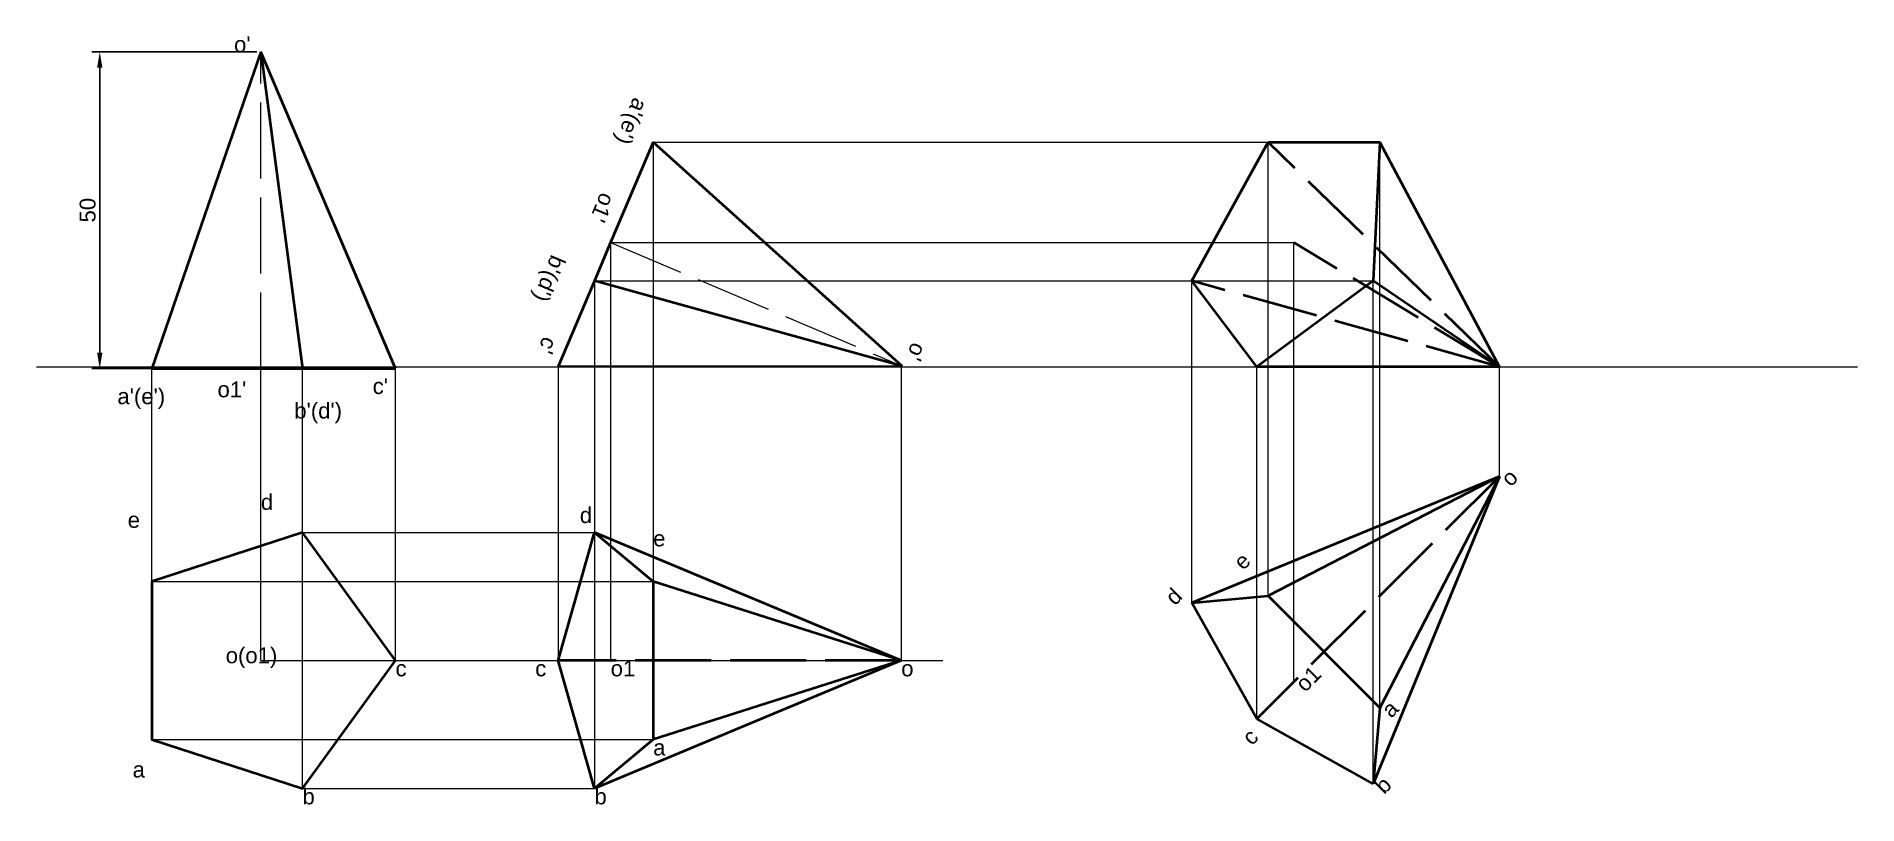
# Paper-space layout 'Layout10' of a CAD drawing. Header units: millimetres. Extents: x -3 to 285, y 12 to 133.
import ezdxf

# ---------------------------------------------------------------- set-up
doc = ezdxf.new("R2010")
doc.units = ezdxf.units.MM
doc.linetypes.add('ACAD_ISO02W100', pattern=[15, 12, -3])
doc.linetypes.add('ACAD_ISO08W100', pattern=[36, 24, -3, 6, -3])
doc.styles.get("Standard").update_dxf_attribs({"font": 'arial.ttf'})
doc.dimstyles.new('ISO-25', dxfattribs={"dimtxt": 2.5, "dimasz": 2.5, "dimexe": 1.25, "dimexo": 0.625, "dimtad": 1, "dimtxsty": 'Standard', "dimcen": 2.5, "dimadec": 0, "dimazin": 0, "dimtfac": 1, "dimtmove": 0, "dimatfit": 3, "dimfxl": 1, "dimarcsym": 0})

# ---------------------------------------------------------------- blocks, each defined once
blk = doc.blocks.new('*D22')
at = {"color": 0, "linetype": 'Continuous', "lineweight": -2, "transparency": 16777216}
for p, q in [((32.29, 130.48), (6.22, 130.48)), ((7.47, 127.98), (7.47, 82.98)), ((32.29, 80.48), (6.22, 80.48))]:
    blk.add_line(p, q, dxfattribs=at)
at = {"color": 0, "linetype": 'Continuous', "lineweight": 20, "transparency": 16777216}
for points in [[(7.05, 127.98), (7.89, 127.98), (7.47, 130.48)], [(7.05, 82.98), (7.89, 82.98), (7.47, 80.48)]]:
    blk.add_solid(points, dxfattribs=at)
at = {"layer": 'Defpoints', "color": 0, "linetype": 'Continuous', "lineweight": 20, "transparency": 16777216}
for p in [(32.91, 130.48), (7.47, 80.48), (32.91, 80.48)]:
    blk.add_point(p, dxfattribs=at)
at = {"color": 0, "linetype": 'Continuous', "lineweight": 20, "transparency": 16777216, "insert": (5.57, 105.48), "char_height": 2.5, "attachment_point": 5, "rotation": 90}
blk.add_mtext('50', dxfattribs=at)

psp = doc.layouts.new('Layout10')

# ---------------------------------------------------------------- linework, layer by layer
at = {"linetype": 'Continuous', "lineweight": 40}
for p, q in [((32.913, 130.483), (15.708, 80.483)), ((54.179, 80.483), (32.913, 130.483)), ((32.913, 130.483), (39.484, 80.483)), ((94.86, 116.216), (88.146, 100.375)), ((134.181, 80.862), (94.86, 116.216)), ((179.924, 94.325), (191.948, 116.216)), ((191.948, 116.216), (209.626, 116.216)), ((209.626, 116.216), (208.528, 94.325)), ((228.484, 80.747), (209.626, 116.216)), ((88.146, 100.375), (85.581, 94.325)), ((85.581, 94.325), (79.847, 80.795)), ((134.181, 80.862), (85.581, 94.325)), ((190.171, 80.747), (179.924, 94.325)), ((208.528, 94.325), (190.171, 80.747)), ((228.484, 80.747), (208.528, 94.325)), ((79.847, 80.795), (134.181, 80.862)), ((228.484, 80.747), (190.171, 80.747)), ((15.708, 80.483), (32.913, 80.483)), ((32.913, 80.483), (39.484, 80.483)), ((39.484, 80.483), (54.179, 80.483)), ((228.484, 63.43), (179.924, 43.474)), ((228.484, 63.43), (191.948, 44.573)), ((228.484, 63.43), (208.528, 14.871)), ((228.484, 63.43), (209.626, 26.895)), ((79.847, 34.346), (85.581, 54.572)), ((85.581, 54.572), (94.86, 46.846)), ((134.029, 34.346), (85.581, 54.572)), ((94.86, 46.846), (94.86, 21.846)), ((134.029, 34.346), (94.86, 46.846)), ((179.924, 43.474), (191.948, 44.573)), ((190.171, 25.118), (179.924, 43.474)), ((191.948, 44.573), (209.626, 26.895)), ((85.581, 14.121), (79.847, 34.346)), ((134.029, 34.346), (85.581, 14.121)), ((134.029, 34.346), (94.86, 21.846)), ((209.626, 26.895), (208.528, 14.871)), ((208.528, 14.871), (190.171, 25.118)), ((94.86, 21.846), (85.581, 14.121))]:
    psp.add_line(p, q, dxfattribs=at)
at = {"linetype": 'ACAD_ISO02W100', "lineweight": 20}
for p, q in [((32.913, 80.483), (32.913, 130.483)), ((88.146, 100.375), (134.181, 80.862))]:
    psp.add_line(p, q, dxfattribs=at)
at = {"linetype": 'Continuous', "lineweight": 20}
for p, q in [((94.86, 116.216), (94.86, 21.846)), ((94.86, 116.216), (209.626, 116.216)), ((191.948, 44.573), (191.948, 116.216)), ((209.626, 26.895), (209.626, 116.216)), ((88.146, 100.375), (88.146, 34.346)), ((88.146, 100.375), (196.039, 100.375)), ((196.039, 30.986), (196.039, 100.375)), ((85.581, 94.325), (85.581, 14.121)), ((85.581, 94.325), (208.528, 94.325)), ((179.924, 43.474), (179.924, 94.325)), ((208.528, 14.871), (208.528, 94.325)), ((-2.529, 80.747), (285.045, 80.747)), ((79.847, 80.795), (79.847, 34.346)), ((134.029, 80.747), (134.029, 34.346)), ((190.171, 25.118), (190.171, 80.747)), ((228.484, 63.43), (228.484, 80.747)), ((15.708, 46.846), (15.708, 80.483)), ((32.913, 34.346), (32.913, 80.483)), ((39.484, 14.121), (39.484, 80.483)), ((54.179, 34.346), (54.179, 80.483)), ((39.484, 54.572), (85.581, 54.572)), ((15.708, 46.846), (94.86, 46.846)), ((32.913, 34.346), (140.61, 34.346)), ((15.708, 21.846), (94.86, 21.846)), ((39.484, 14.121), (85.581, 14.121))]:
    psp.add_line(p, q, dxfattribs=at)
at = {"linetype": 'ACAD_ISO02W100', "lineweight": 40}
for p, q in [((228.484, 80.747), (191.948, 116.216)), ((228.484, 80.747), (196.039, 100.375)), ((228.484, 80.747), (179.924, 94.325)), ((228.484, 63.43), (196.039, 30.986)), ((134.029, 34.346), (88.146, 34.346))]:
    psp.add_line(p, q, dxfattribs=at)
at = {"linetype": 'ACAD_ISO08W100', "lineweight": 40}
for p, q in [((88.146, 34.346), (79.847, 34.346)), ((196.039, 30.986), (190.171, 25.118))]:
    psp.add_line(p, q, dxfattribs=at)
at = {"linetype": 'Continuous', "lineweight": 40}
psp.add_lwpolyline([(15.708, 46.846), (15.708, 21.846), (39.484, 14.121), (54.179, 34.346), (39.484, 54.572)], close=True, dxfattribs=at)

# ---------------------------------------------------------------- texts
at = {"linetype": 'Continuous', "lineweight": 40, "insert": (28.677, 132.929), "char_height": 2.5, "attachment_point": 1}
psp.add_mtext_dynamic_manual_height_columns("o'", width=5.81463, gutter_width=12.5, heights=[0], dxfattribs=at)
at = {"linetype": 'Continuous', "lineweight": 20, "char_height": 2.5, "attachment_point": 1, "rotation": 247.0294}
for s, width, insert in [("a'(e')", 11.42576, (94.09, 122.464)), ("o1'", 8.76905, (88.919, 107.483)), ("b'(d')", 9.02697, (81.104, 97.63)), ("c'", 6.70575, (79.832, 84.723))]:
    psp.add_mtext_dynamic_manual_height_columns(s, width=width, gutter_width=12.5, heights=[0], dxfattribs=dict(at, insert=insert))
at = {"linetype": 'Continuous', "lineweight": 40, "insert": (138.086, 83.808), "char_height": 2.5, "attachment_point": 1, "rotation": 247.0294}
psp.add_mtext_dynamic_manual_height_columns("o'", width=5.81463, gutter_width=12.5, heights=[0], dxfattribs=at)
at = {"linetype": 'Continuous', "lineweight": 20, "char_height": 2.5, "attachment_point": 1}
for s, width, insert in [("o1'", 8.76905, (26.066, 78.421)), ("c'", 6.70575, (50.568, 78.937)), ("a'(e')", 11.42576, (10.256, 77.336)), ("b'(d')", 9.02697, (38.188, 75.071)), ('d', 10.43391, (32.913, 60.637)), ('e', 21.03153, (11.881, 57.801)), ('o(o1)', 11.09028, (27.356, 36.408)), ('c', 6.96366, (54.179, 34.346)), ('a', 6.18992, (12.655, 18.366)), ('b', 5.95784, (39.484, 14.121))]:
    psp.add_mtext_dynamic_manual_height_columns(s, width=width, gutter_width=12.5, heights=[0], dxfattribs=dict(at, insert=insert))
at = {"linetype": 'ACAD_ISO08W100', "lineweight": 40, "char_height": 2.5, "attachment_point": 1, "rotation": 45}
for s, width, insert in [('o', 3.22495, (228.484, 63.43)), ('e', 2.52753, (186.271, 50.25)), ('d', 2.30086, (175.48, 44.665)), ('o1', 2.9414, (196.039, 30.986)), ('a', 6.51152, (209.626, 26.895)), ('c', 4.91402, (187.617, 22.563)), ('b', 1.4210854715202e-14, (208.528, 14.871))]:
    psp.add_mtext_dynamic_manual_height_columns(s, width=width, gutter_width=12.5, heights=[0], dxfattribs=dict(at, insert=insert))
at = {"linetype": 'ACAD_ISO08W100', "lineweight": 40, "char_height": 2.5, "attachment_point": 1}
for s, width, insert in [('d', 2.30086, (83.28, 58.557)), ('e', 2.52753, (94.86, 54.875)), ('c', 4.91402, (76.234, 34.346)), ('o1', 2.9414, (88.146, 34.346)), ('o', 3.22495, (134.029, 34.346)), ('a', 6.51152, (94.86, 21.846)), ('b', 1.4210854715202e-14, (85.581, 14.121))]:
    psp.add_mtext_dynamic_manual_height_columns(s, width=width, gutter_width=12.5, heights=[0], dxfattribs=dict(at, insert=insert))

# ---------------------------------------------------------------- dimensions: what is measured, and where the dimension line sits
at = {"linetype": 'Continuous', "lineweight": 20}
dim = psp.add_linear_dim(base=(7.471, 80.483), p1=(32.913, 130.483), p2=(32.913, 80.483), angle=90, dimstyle='ISO-25', dxfattribs=at)
dim.commit()
dim.dimension.update_dxf_attribs({"geometry": '*D22', "text_midpoint": (5.569, 105.483)})

doc.saveas('drawing.dxf')
